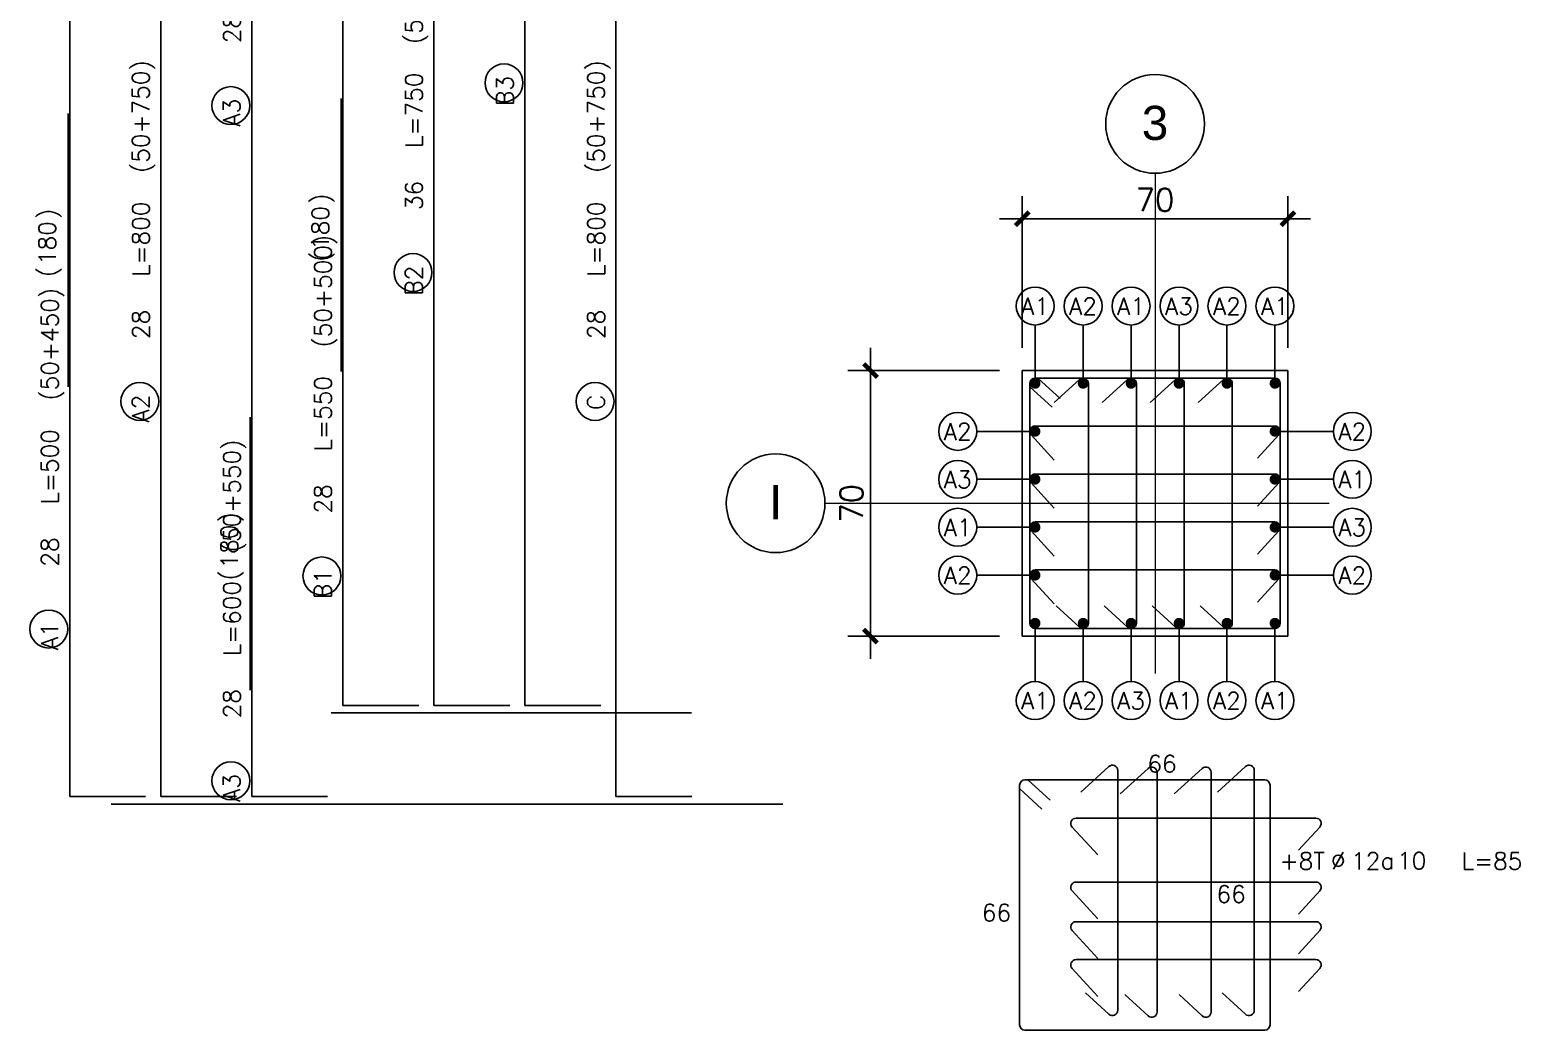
# Model space of a CAD drawing. Extents: x -9609 to 18865, y -11714 to 16567.
# Drawn here: x 3350 to 4332, y 1639 to 2299 of the extents above; entities that cross this region are included whole.
import ezdxf
from ezdxf.enums import TextEntityAlignment as Align

# ---------------------------------------------------------------- set-up
doc = ezdxf.new("R2010")
doc.units = 0
doc.header["$LTSCALE"] = 30
doc.header["$MEASUREMENT"] = 0
doc.layers.get('0').update_dxf_attribs({"linetype": 'CONTINUOUS'})
for name, color, linetype in [('EJEI$0$RL-CORTES', 5, 'CONTINUOUS'), ('EJEI$0$RLA-CORTES', 5, 'CONTINUOUS'), ('EJEI$0$RLA-COTAS2', 1, 'CONTINUOUS'), ('EJEI$0$RLA-FE', 7, 'CONTINUOUS')]:
    doc.layers.add(name, color=color, linetype=linetype)
doc.layers.add('EJEI$0$RLA-EJE', color=3, linetype='CONTINUOUS', lineweight=25)
doc.layers.add('EJEI$0$RLA-EJES', color=1, linetype='CONTINUOUS', lineweight=9)
doc.styles.add('EJEI$0$Arial_1', font='arial.ttf', dxfattribs={"height": 22.5})
doc.styles.add('EJEI$0$RomanS', font='romans.shx', dxfattribs={"height": 11.25})
doc.dimstyles.new('EJEI$0$ING20', dxfattribs={"dimscale": 50, "dimtxt": 0.27, "dimasz": 0.3, "dimexe": 0.2, "dimexo": 1, "dimgap": 0.1, "dimtad": 1, "dimlfac": 0.4, "dimzin": 12, "dimdsep": 46, "dimtxsty": 'EJEI$0$RomanS', "dimblk1": 'EJEI$0$TICK1', "dimblk2": 'EJEI$0$TICK1', "dimsah": 1, "dimcen": 0.09, "dimse1": 1, "dimse2": 1, "dimclrd": 2, "dimclre": 4, "dimclrt": 3, "dimadec": 0, "dimazin": 0, "dimtfac": 1, "dimtix": 1, "dimtmove": 2, "dimatfit": 3, "dimldrblk": 'EJEI$0$TICK1', "dimfxl": 1, "dimtolj": 1, "dimtzin": 12, "dimarcsym": 0})

# ---------------------------------------------------------------- blocks, each defined once
blk = doc.blocks.new('EJEI$0$TICK1')
at = {"color": 2}
for points in [[(0, 0), (-1, 0)], [(0, 0), (1, 0)]]:
    blk.add_lwpolyline(points, dxfattribs=at)
at = {"color": 2, "const_width": 0.2}
blk.add_lwpolyline([(-0.3, -0.3), (0.3, 0.3)], dxfattribs=at)
blk = doc.blocks.new('*D68')
at = {"layer": 'EJEI$0$RLA-CORTES', "color": 2, "lineweight": -2, "transparency": 16777216}
blk.add_line((-100, 15), (-100, 160), dxfattribs=at)
at = {"layer": 'EJEI$0$RLA-CORTES', "color": 2, "lineweight": -2, "transparency": 16777216, "xscale": 15, "yscale": 15, "zscale": 15}
for p, rotation in [((-100, 175), 90), ((-100, 0), 270)]:
    blk.add_blockref('EJEI$0$TICK1', p, dxfattribs=dict(at, rotation=rotation))
at = {"layer": 'EJEI$0$RLA-CORTES', "color": 3, "transparency": 16777216, "insert": (-112.57, 87.5), "char_height": 15, "attachment_point": 5, "rotation": 90, "style": 'EJEI$0$RomanS'}
blk.add_mtext('\\A1;70', dxfattribs=at)
blk = doc.blocks.new('*D69')
at = {"layer": 'EJEI$0$RLA-CORTES', "color": 2, "lineweight": -2, "transparency": 16777216}
blk.add_line((15, 275), (160, 275), dxfattribs=at)
at = {"layer": 'EJEI$0$RLA-CORTES', "color": 2, "lineweight": -2, "transparency": 16777216, "xscale": 15, "yscale": 15, "zscale": 15, "rotation": 180}
blk.add_blockref('EJEI$0$TICK1', (0, 275), dxfattribs=at)
at = {"layer": 'EJEI$0$RLA-CORTES', "color": 2, "lineweight": -2, "transparency": 16777216, "xscale": 15, "yscale": 15, "zscale": 15}
blk.add_blockref('EJEI$0$TICK1', (175, 275), dxfattribs=at)
at = {"layer": 'EJEI$0$RLA-CORTES', "color": 3, "transparency": 16777216, "insert": (87.5, 287.57), "char_height": 15, "attachment_point": 5, "style": 'EJEI$0$RomanS'}
blk.add_mtext('\\A1;70', dxfattribs=at)
blk = doc.blocks.new('*U29')
at = {"color": 2}
for p, q in [((10.31, 170), (25.06, 156.5)), ((5, 164.28), (19.75, 150.77))]:
    blk.add_line(p, q, dxfattribs=at)
at = {"layer": 'EJEI$0$RLA-CORTES', "color": 2}
for p, q in [((166.5, 170), (8.5, 170)), ((5, 166.5), (5, 8.5)), ((170, 8.5), (170, 166.5)), ((8.5, 5), (166.5, 5))]:
    blk.add_line(p, q, dxfattribs=at)
for centre, start, end in [((8.5, 166.5), 90, 180), ((166.5, 166.5), 0, 90), ((8.5, 8.5), 180, 270), ((166.5, 8.5), 270, 0)]:
    blk.add_arc(centre, 3.5, start, end, dxfattribs=at)
blk = doc.blocks.new('*U36')
at = {"layer": 'EJEI$0$RLA-CORTES', "color": 2}
for p, q in [((-2.36, 160.58), (-18.96, 145.39)), ((3.5, 0), (3.5, 158)), ((-17.69, 11.45), (-2.36, -2.58))]:
    blk.add_line(p, q, dxfattribs=at)
for centre, start, end in [((0, 158), 0, 132.47026), ((0, 0), 227.52974, 0)]:
    blk.add_arc(centre, 3.5, start, end, dxfattribs=at)
blk = doc.blocks.new('*U37')
at = {"layer": 'EJEI$0$RLA-CORTES', "color": 2}
for p, q in [((0, 3.5), (-158, 3.5)), ((-160.58, -2.36), (-145.39, -18.96)), ((-11.45, -17.69), (2.58, -2.36))]:
    blk.add_line(p, q, dxfattribs=at)
for centre, start, end in [((-158, 0), 90, 222.47026), ((0, 0), 317.52974, 90)]:
    blk.add_arc(centre, 3.5, start, end, dxfattribs=at)
blk = doc.blocks.new('*U70')
at = {"layer": 'EJEI$0$RLA-FE'}
for p, q in [((0, -50), (0, 0)), ((0, 0), (368.21, 0)), ((368.21, 0), (418.21, 0)), ((418.21, 0), (450, 0)), ((450, 0), (450, 0))]:
    blk.add_line(p, q, dxfattribs=at)
at = {"layer": 'EJEI$0$RLA-FE', "color": 2}
blk.add_circle((110.31, 13.77), 12.5, dxfattribs=at)
at = {"layer": 'EJEI$0$RLA-FE', "color": 3, "style": 'EJEI$0$RomanS', "flags": 8}
blk.add_attdef('LIN_FE', text='', height=11.25, dxfattribs=at).set_placement((114.78, 7.56), align=Align.RIGHT)
at = {"layer": 'EJEI$0$RLA-FE', "color": 3, "style": 'EJEI$0$RomanS'}
for tag, p, flags in [('IGUAL', (123.26, 7.66), 14), ('PHI', (140.59, 7.66), 14), ('DIAM', (151.45, 7.45), 12), ('MINUS', (173.47, 7.45), 13), ('MARK', (186.86, 7.45), 13), ('TEXTO_FE1', (192.39, 7.45), 8), ('TEXTO_FE2', (260.89, 7.46), 8), ('TIPO', (232.45, -75.66), 13), ('NVECES', (218.89, -94.6), 13), ('NUMFE', (221.77, -114.36), 13), ('NUM', (232.65, -133.26), 13)]:
    blk.add_attdef(tag, p, '', height=11.25, dxfattribs=dict(at, flags=flags))
blk = doc.blocks.new('*U71')
at = {"layer": 'EJEI$0$RLA-FE'}
for p, q in [((0, -50), (0, 0)), ((0, 0), (668.21, 0)), ((668.21, 0), (718.21, 0)), ((718.21, 0), (750, 0)), ((750, 0), (750, 0))]:
    blk.add_line(p, q, dxfattribs=at)
at = {"layer": 'EJEI$0$RLA-FE', "color": 2}
blk.add_circle((260.31, 13.77), 12.5, dxfattribs=at)
at = {"layer": 'EJEI$0$RLA-FE', "color": 3, "style": 'EJEI$0$RomanS', "flags": 8}
blk.add_attdef('LIN_FE', text='', height=11.25, dxfattribs=at).set_placement((264.78, 7.56), align=Align.RIGHT)
at = {"layer": 'EJEI$0$RLA-FE', "color": 3, "style": 'EJEI$0$RomanS'}
for tag, p, flags in [('IGUAL', (273.26, 7.66), 14), ('PHI', (290.59, 7.66), 14), ('DIAM', (301.45, 7.45), 12), ('MINUS', (323.47, 7.45), 13), ('MARK', (336.86, 7.45), 13), ('TEXTO_FE1', (342.39, 7.45), 8), ('TEXTO_FE2', (410.89, 7.46), 8), ('TIPO', (382.45, -75.66), 13), ('NVECES', (368.89, -94.6), 13), ('NUMFE', (371.77, -114.36), 13), ('NUM', (382.65, -133.26), 13)]:
    blk.add_attdef(tag, p, '', height=11.25, dxfattribs=dict(at, flags=flags))
blk = doc.blocks.new('*U74')
at = {"layer": 'EJEI$0$RLA-FE'}
for p, q in [((0, -50), (0, 0)), ((0, 0), (168.21, 0)), ((168.21, 0), (218.21, 0)), ((218.21, 0), (250, 0)), ((250, 0), (250, 0))]:
    blk.add_line(p, q, dxfattribs=at)
at = {"layer": 'EJEI$0$RLA-FE', "color": 2}
blk.add_circle((10.31, 13.77), 12.5, dxfattribs=at)
at = {"layer": 'EJEI$0$RLA-FE', "color": 3, "style": 'EJEI$0$RomanS', "flags": 8}
blk.add_attdef('LIN_FE', text='', height=11.25, dxfattribs=at).set_placement((14.78, 7.56), align=Align.RIGHT)
at = {"layer": 'EJEI$0$RLA-FE', "color": 3, "style": 'EJEI$0$RomanS'}
for tag, p, flags in [('IGUAL', (23.26, 7.66), 14), ('PHI', (40.59, 7.66), 14), ('DIAM', (51.45, 7.45), 12), ('MINUS', (73.47, 7.45), 13), ('MARK', (86.86, 7.45), 13), ('TEXTO_FE1', (92.39, 7.45), 8), ('TEXTO_FE2', (160.89, 7.46), 8), ('TIPO', (132.45, -75.66), 13), ('NVECES', (118.89, -94.6), 13), ('NUMFE', (121.77, -114.36), 13), ('NUM', (132.65, -133.26), 13)]:
    blk.add_attdef(tag, p, '', height=11.25, dxfattribs=dict(at, flags=flags))
blk = doc.blocks.new('*U31')
at = {"layer": 'EJEI$0$RL-CORTES', "color": 1}
blk.add_lwpolyline([(0, 0), (0, 19.25), (0, 38.5)], dxfattribs=at)
at = {"layer": 'EJEI$0$RL-CORTES', "color": 2, "const_width": 3.5}
blk.add_lwpolyline([(-1.75, 0, 1), (1.75, 0, 1)], format="xyb", close=True, dxfattribs=at)
at = {"layer": 'EJEI$0$RL-CORTES', "color": 2}
blk.add_circle((0, 51), 12.5, dxfattribs=at)
at = {"layer": 'EJEI$0$RL-CORTES', "color": 9, "style": 'EJEI$0$RomanS', "flags": 12}
blk.add_attdef('LIN_FE', text='', height=11.25, rotation=180, dxfattribs=at).set_placement((0.02, 56.76), align=Align.CENTER)
blk = doc.blocks.new('EJEI$0$L')
at = {"layer": 'EJEI$0$RL-CORTES', "color": 1}
blk.add_lwpolyline([(0, 0), (0, 19.25), (0, 38.5)], dxfattribs=at)
at = {"layer": 'EJEI$0$RL-CORTES', "color": 2, "const_width": 3.5}
blk.add_lwpolyline([(-1.75, 0, 1), (1.75, 0, 1)], format="xyb", close=True, dxfattribs=at)
at = {"layer": 'EJEI$0$RL-CORTES', "color": 2}
blk.add_circle((0, 51), 12.5, dxfattribs=at)
at = {"layer": 'EJEI$0$RL-CORTES', "color": 9, "style": 'EJEI$0$RomanS', "flags": 12}
blk.add_attdef('LIN_FE', text='', height=11.25, dxfattribs=at).set_placement((-0.02, 45.24), align=Align.CENTER)
blk = doc.blocks.new('*U32')
at = {"layer": 'EJEI$0$RL-CORTES', "color": 1}
blk.add_lwpolyline([(0, 0), (0, 19.25), (0, 38.5)], dxfattribs=at)
at = {"layer": 'EJEI$0$RL-CORTES', "color": 2, "const_width": 3.5}
blk.add_lwpolyline([(-1.75, 0, 1), (1.75, 0, 1)], format="xyb", close=True, dxfattribs=at)
at = {"layer": 'EJEI$0$RL-CORTES', "color": 2}
blk.add_circle((0, 51), 12.5, dxfattribs=at)
at = {"layer": 'EJEI$0$RL-CORTES', "color": 9, "style": 'EJEI$0$RomanS', "flags": 12}
blk.add_attdef('LIN_FE', text='', height=11.25, rotation=90, dxfattribs=at).set_placement((5.76, 50.98), align=Align.CENTER)
blk = doc.blocks.new('*U33')
at = {"layer": 'EJEI$0$RL-CORTES', "color": 1}
blk.add_lwpolyline([(0, 0), (0, 19.25), (0, 38.5)], dxfattribs=at)
at = {"layer": 'EJEI$0$RL-CORTES', "color": 2, "const_width": 3.5}
blk.add_lwpolyline([(-1.75, 0, 1), (1.75, 0, 1)], format="xyb", close=True, dxfattribs=at)
at = {"layer": 'EJEI$0$RL-CORTES', "color": 2}
blk.add_circle((0, 51), 12.5, dxfattribs=at)
at = {"layer": 'EJEI$0$RL-CORTES', "color": 9, "style": 'EJEI$0$RomanS', "flags": 12}
blk.add_attdef('LIN_FE', text='', height=11.25, rotation=270, dxfattribs=at).set_placement((-5.76, 51.02), align=Align.CENTER)
blk = doc.blocks.new('*U76')
at = {"layer": 'EJEI$0$RLA-FE'}
for p, q in [((0, -50), (0, 0)), ((0, 0), (318.21, 0)), ((318.21, 0), (368.21, 0)), ((368.21, 0), (400, 0)), ((400, 0), (400, 0))]:
    blk.add_line(p, q, dxfattribs=at)
at = {"layer": 'EJEI$0$RLA-FE', "color": 2}
blk.add_circle((85.31, 13.77), 12.5, dxfattribs=at)
at = {"layer": 'EJEI$0$RLA-FE', "color": 3, "style": 'EJEI$0$RomanS', "flags": 8}
blk.add_attdef('LIN_FE', text='', height=11.25, dxfattribs=at).set_placement((89.78, 7.56), align=Align.RIGHT)
at = {"layer": 'EJEI$0$RLA-FE', "color": 3, "style": 'EJEI$0$RomanS'}
for tag, p, flags in [('IGUAL', (98.26, 7.66), 14), ('PHI', (115.59, 7.66), 14), ('DIAM', (126.45, 7.45), 12), ('MINUS', (148.47, 7.45), 13), ('MARK', (161.86, 7.45), 13), ('TEXTO_FE1', (167.39, 7.45), 8), ('TEXTO_FE2', (235.89, 7.46), 8), ('TIPO', (207.45, -75.66), 13), ('NVECES', (193.89, -94.6), 13), ('NUMFE', (196.77, -114.36), 13), ('NUM', (207.65, -133.26), 13)]:
    blk.add_attdef(tag, p, '', height=11.25, dxfattribs=dict(at, flags=flags))
blk = doc.blocks.new('*U75')
at = {"layer": 'EJEI$0$RLA-FE'}
for p, q in [((0, 0), (0, 0)), ((0, 0), (818.21, 0)), ((818.21, 0), (868.21, 0)), ((868.21, 0), (900, 0)), ((900, 0), (900, 0))]:
    blk.add_line(p, q, dxfattribs=at)
at = {"layer": 'EJEI$0$RLA-FE', "color": 2}
blk.add_circle((335.31, 13.77), 12.5, dxfattribs=at)
at = {"layer": 'EJEI$0$RLA-FE', "color": 3, "style": 'EJEI$0$RomanS', "flags": 8}
blk.add_attdef('LIN_FE', text='', height=11.25, dxfattribs=at).set_placement((339.78, 7.56), align=Align.RIGHT)
at = {"layer": 'EJEI$0$RLA-FE', "color": 3, "style": 'EJEI$0$RomanS'}
for tag, p, flags in [('IGUAL', (348.26, 7.66), 14), ('PHI', (365.59, 7.66), 14), ('DIAM', (376.45, 7.45), 12), ('MINUS', (398.47, 7.45), 13), ('MARK', (411.86, 7.45), 13), ('TEXTO_FE1', (417.39, 7.45), 8), ('TEXTO_FE2', (485.89, 7.46), 8), ('TIPO', (457.45, -75.66), 13), ('NVECES', (443.89, -94.6), 13), ('NUMFE', (446.77, -114.36), 13), ('NUM', (457.65, -133.26), 13)]:
    blk.add_attdef(tag, p, '', height=11.25, dxfattribs=dict(at, flags=flags))
blk = doc.blocks.new('*U58')
at = {"layer": 'EJEI$0$RLA-FE', "color": 6}
blk.add_line((0, 1), (180, 1), dxfattribs=at)
at = {"layer": 'EJEI$0$RLA-FE', "color": 3, "style": 'EJEI$0$RomanS', "flags": 8}
for tag, p in [('(', (75.66, 9.14)), ('EMP', (94.68, 9.14)), (')', (113.99, 9.14))]:
    blk.add_attdef(tag, text='', height=11.25, dxfattribs=at).set_placement(p, align=Align.CENTER)
blk = doc.blocks.new('*U77')
at = {"layer": 'EJEI$0$RLA-FE'}
for p, q in [((0, -50), (0, 0)), ((0, 0), (718.21, 0)), ((718.21, 0), (768.21, 0)), ((768.21, 0), (800, 0)), ((800, 0), (800, 0))]:
    blk.add_line(p, q, dxfattribs=at)
at = {"layer": 'EJEI$0$RLA-FE', "color": 2}
blk.add_circle((285.31, 13.77), 12.5, dxfattribs=at)
at = {"layer": 'EJEI$0$RLA-FE', "color": 3, "style": 'EJEI$0$RomanS', "flags": 8}
blk.add_attdef('LIN_FE', text='', height=11.25, dxfattribs=at).set_placement((289.78, 7.56), align=Align.RIGHT)
at = {"layer": 'EJEI$0$RLA-FE', "color": 3, "style": 'EJEI$0$RomanS'}
for tag, p, flags in [('IGUAL', (298.26, 7.66), 14), ('PHI', (315.59, 7.66), 14), ('DIAM', (326.45, 7.45), 12), ('MINUS', (348.47, 7.45), 13), ('MARK', (361.86, 7.45), 13), ('TEXTO_FE1', (367.39, 7.45), 8), ('TEXTO_FE2', (435.89, 7.46), 8), ('TIPO', (407.45, -75.66), 13), ('NVECES', (393.89, -94.6), 13), ('NUMFE', (396.77, -114.36), 13), ('NUM', (407.65, -133.26), 13)]:
    blk.add_attdef(tag, p, '', height=11.25, dxfattribs=dict(at, flags=flags))
blk = doc.blocks.new('*U79')
at = {"layer": 'EJEI$0$RLA-FE'}
for p, q in [((0, -50), (0, 0)), ((0, 0), (968.21, 0)), ((968.21, 0), (1018.21, 0)), ((1018.21, 0), (1050, 0)), ((1050, 0), (1050, 0))]:
    blk.add_line(p, q, dxfattribs=at)
at = {"layer": 'EJEI$0$RLA-FE', "color": 2}
blk.add_circle((410.31, 13.77), 12.5, dxfattribs=at)
at = {"layer": 'EJEI$0$RLA-FE', "color": 3, "style": 'EJEI$0$RomanS', "flags": 8}
blk.add_attdef('LIN_FE', text='', height=11.25, dxfattribs=at).set_placement((414.78, 7.56), align=Align.RIGHT)
at = {"layer": 'EJEI$0$RLA-FE', "color": 3, "style": 'EJEI$0$RomanS'}
for tag, p, flags in [('IGUAL', (423.26, 7.66), 14), ('PHI', (440.59, 7.66), 14), ('DIAM', (451.45, 7.45), 12), ('MINUS', (473.47, 7.45), 13), ('MARK', (486.86, 7.45), 13), ('TEXTO_FE1', (492.39, 7.45), 8), ('TEXTO_FE2', (560.89, 7.46), 8), ('TIPO', (532.45, -75.66), 13), ('NVECES', (518.89, -94.6), 13), ('NUMFE', (521.77, -114.36), 13), ('NUM', (532.65, -133.26), 13)]:
    blk.add_attdef(tag, p, '', height=11.25, dxfattribs=dict(at, flags=flags))
blk = doc.blocks.new('*U81')
at = {"layer": 'EJEI$0$RLA-FE'}
for p, q in [((0, 0), (0, 0)), ((0, 0), (868.21, 0)), ((868.21, 0), (918.21, 0)), ((918.21, 0), (950, 0)), ((950, 0), (950, 0))]:
    blk.add_line(p, q, dxfattribs=at)
at = {"layer": 'EJEI$0$RLA-FE', "color": 2}
blk.add_circle((360.31, 13.77), 12.5, dxfattribs=at)
at = {"layer": 'EJEI$0$RLA-FE', "color": 3, "style": 'EJEI$0$RomanS', "flags": 8}
blk.add_attdef('LIN_FE', text='', height=11.25, dxfattribs=at).set_placement((364.78, 7.56), align=Align.RIGHT)
at = {"layer": 'EJEI$0$RLA-FE', "color": 3, "style": 'EJEI$0$RomanS'}
for tag, p, flags in [('IGUAL', (373.26, 7.66), 14), ('PHI', (390.59, 7.66), 14), ('DIAM', (401.45, 7.45), 12), ('MINUS', (423.47, 7.45), 13), ('MARK', (436.86, 7.45), 13), ('TEXTO_FE1', (442.39, 7.45), 8), ('TEXTO_FE2', (510.89, 7.46), 8), ('TIPO', (482.45, -75.66), 13), ('NVECES', (468.89, -94.6), 13), ('NUMFE', (471.77, -114.36), 13), ('NUM', (482.65, -133.26), 13)]:
    blk.add_attdef(tag, p, '', height=11.25, dxfattribs=dict(at, flags=flags))
blk = doc.blocks.new('*U72')
at = {"layer": 'EJEI$0$RLA-FE'}
for p, q in [((0, 0), (0, 0)), ((0, 0), (918.21, 0)), ((918.21, 0), (968.21, 0)), ((968.21, 0), (1000, 0)), ((1000, 0), (1000, 0))]:
    blk.add_line(p, q, dxfattribs=at)
at = {"layer": 'EJEI$0$RLA-FE', "color": 2}
blk.add_circle((385.31, 13.77), 12.5, dxfattribs=at)
at = {"layer": 'EJEI$0$RLA-FE', "color": 3, "style": 'EJEI$0$RomanS', "flags": 8}
blk.add_attdef('LIN_FE', text='', height=11.25, dxfattribs=at).set_placement((389.78, 7.56), align=Align.RIGHT)
at = {"layer": 'EJEI$0$RLA-FE', "color": 3, "style": 'EJEI$0$RomanS'}
for tag, p, flags in [('IGUAL', (398.26, 7.66), 14), ('PHI', (415.59, 7.66), 14), ('DIAM', (426.45, 7.45), 12), ('MINUS', (448.47, 7.45), 13), ('MARK', (461.86, 7.45), 13), ('TEXTO_FE1', (467.39, 7.45), 8), ('TEXTO_FE2', (535.89, 7.46), 8), ('TIPO', (507.45, -75.66), 13), ('NVECES', (493.89, -94.6), 13), ('NUMFE', (496.77, -114.36), 13), ('NUM', (507.65, -133.26), 13)]:
    blk.add_attdef(tag, p, '', height=11.25, dxfattribs=dict(at, flags=flags))
blk = doc.blocks.new('*U27')
for p, q in [((10.31, 35), (25.06, 21.5)), ((5, 29.28), (19.75, 15.77))]:
    blk.add_line(p, q)
at = {"layer": 'EJEI$0$RLA-CORTES', "color": 0}
for p, q in [((5, 31.5), (5, -126.5)), ((166.5, 35), (8.5, 35)), ((170, -126.5), (170, 31.5)), ((8.5, -130), (166.5, -130))]:
    blk.add_line(p, q, dxfattribs=at)
for centre, start, end in [((8.5, 31.5), 90, 180), ((166.5, 31.5), 0, 90), ((8.5, -126.5), 180, 270), ((166.5, -126.5), 270, 0)]:
    blk.add_arc(centre, 3.5, start, end, dxfattribs=at)
at = {"layer": 'EJEI$0$RLA-FE', "color": 3, "style": 'EJEI$0$RomanS'}
for tag, flags, p in [('PARCIAL1', 8, (98.83, 39.99)), ('DIAM', 12, (45.02, -156.76))]:
    blk.add_attdef(tag, text='', height=11.25, dxfattribs=dict(at, flags=flags)).set_placement(p, align=Align.CENTER)
at = {"layer": 'EJEI$0$RLA-FE', "color": 3, "style": 'EJEI$0$RomanS', "flags": 8}
for tag, p in [('PARCIAL2', (-0.61, -58.14)), ('ESTRIBO', (23.52, -156.76))]:
    blk.add_attdef(tag, text='', height=11.25, dxfattribs=at).set_placement(p, align=Align.RIGHT)
at = {"layer": 'EJEI$0$RLA-FE', "color": 3, "style": 'EJEI$0$RomanS'}
for tag, p, flags in [('PHI', (24.72, -156.54), 12), ('A', (54.81, -156.54), 12), ('ESP', (65.66, -156.54), 12), ('TEXTO_FE1', (103.59, -156.76), 8), ('TIPO', (99.44, -210.23), 13), ('CORTE', (85.57, -229.16), 13), ('NUM', (93.46, -248.93), 13)]:
    blk.add_attdef(tag, p, '', height=11.25, dxfattribs=dict(at, flags=flags))
blk = doc.blocks.new('*U38')
at = {"layer": 'EJEI$0$RLA-CORTES', "color": 0}
for p, q in [((-2.36, 25.19), (-20.8, 8.31)), ((3.5, -135.4), (3.5, 22.6)), ((-17.69, -123.94), (-2.36, -137.98))]:
    blk.add_line(p, q, dxfattribs=at)
for centre, start, end in [((0, 22.6), 0, 132.47026), ((0, -135.4), 227.52974, 0)]:
    blk.add_arc(centre, 3.5, start, end, dxfattribs=at)
at = {"layer": 'EJEI$0$RLA-CORTES', "color": 3, "style": 'EJEI$0$RomanS', "flags": 12}
blk.add_attdef('ALT', text='', height=11.25, dxfattribs=at).set_placement((226.21, -214.96), align=Align.CENTER)
at = {"layer": 'EJEI$0$RLA-FE', "color": 3, "style": 'EJEI$0$RomanS', "flags": 8}
blk.add_attdef('TRABA', text='', height=11.25, dxfattribs=at).set_placement((78.52, -41.52), align=Align.RIGHT)
at = {"layer": 'EJEI$0$RLA-FE', "color": 3, "style": 'EJEI$0$RomanS'}
for tag, p, flags in [('PHI', (82.42, -41.31), 12), ('A', (115.13, -41.31), 12), ('ESP', (125.98, -41.31), 12), ('TEXTO_FE1', (168.55, -41.52), 8), ('PARCIAL1', (7.02, -63.37), 8), ('TIPO', (209.9, -160.28), 13), ('CORTE', (196.02, -179.22), 13), ('NUM', (205.25, -198.02), 13)]:
    blk.add_attdef(tag, p, '', height=11.25, dxfattribs=dict(at, flags=flags))
at = {"layer": 'EJEI$0$RLA-FE', "color": 3, "style": 'EJEI$0$RomanS', "flags": 12}
blk.add_attdef('DIAM', text='', height=11.25, dxfattribs=at).set_placement((105.34, -41.52), align=Align.CENTER)
blk = doc.blocks.new('*U39')
at = {"layer": 'EJEI$0$RLA-CORTES', "color": 0}
for p, q in [((-81.58, -58.76), (-64.7, -77.2)), ((79, -52.9), (-79, -52.9)), ((67.55, -74.09), (81.58, -58.76))]:
    blk.add_line(p, q, dxfattribs=at)
for centre, start, end in [((-79, -56.4), 90, 222.47026), ((79, -56.4), 317.52974, 90)]:
    blk.add_arc(centre, 3.5, start, end, dxfattribs=at)
at = {"layer": 'EJEI$0$RLA-CORTES', "color": 3, "style": 'EJEI$0$RomanS', "flags": 12}
blk.add_attdef('ALT', text='', height=11.25, dxfattribs=at).set_placement((226.21, -214.96), align=Align.CENTER)
at = {"layer": 'EJEI$0$RLA-FE', "color": 3, "style": 'EJEI$0$RomanS', "flags": 13}
for tag, p in [('TIPO', (209.9, -160.28)), ('CORTE', (196.02, -179.22)), ('NUM', (205.25, -198.02))]:
    blk.add_attdef(tag, p, '', height=11.25, dxfattribs=at)
blk = doc.blocks.new('*U60')
at = {"layer": 'EJEI$0$RLA-CORTES', "color": 0}
for p, q in [((-2.36, 25.19), (-20.8, 8.31)), ((3.5, -135.4), (3.5, 22.6)), ((-17.69, -123.94), (-2.36, -137.98))]:
    blk.add_line(p, q, dxfattribs=at)
for centre, start, end in [((0, 22.6), 0, 132.47026), ((0, -135.4), 227.52974, 0)]:
    blk.add_arc(centre, 3.5, start, end, dxfattribs=at)
at = {"layer": 'EJEI$0$RLA-CORTES', "color": 3, "style": 'EJEI$0$RomanS', "flags": 12}
blk.add_attdef('ALT', text='', height=11.25, dxfattribs=at).set_placement((226.21, -214.96), align=Align.CENTER)
at = {"layer": 'EJEI$0$RLA-FE', "color": 3, "style": 'EJEI$0$RomanS', "flags": 13}
for tag, p in [('TIPO', (209.9, -160.28)), ('CORTE', (196.02, -179.22)), ('NUM', (205.25, -198.02))]:
    blk.add_attdef(tag, p, '', height=11.25, dxfattribs=at)
blk = doc.blocks.new('EJEI$0$Grid - RLE-EJE-192293-EJE I')
at = {"layer": 'EJEI$0$RLA-EJE'}
blk.add_circle((410.2, 1495.5), 32.5, dxfattribs=at)
blk = doc.blocks.new('*U24')
at = {"layer": 'EJEI$0$RLA-CORTES', "color": 1}
for p, q in [((0, 290), (0, 190)), ((175, 290), (175, 190)), ((-115, 175), (-15, 175)), ((-115, 0), (-15, 0))]:
    blk.add_line(p, q, dxfattribs=at)
at = {"layer": 'EJEI$0$RLA-CORTES'}
for p, q in [((175, 175), (0, 175)), ((0, 175), (0, 0)), ((175, 0), (175, 175)), ((0, 0), (175, 0))]:
    blk.add_line(p, q, dxfattribs=at)
dim = blk.add_linear_dim(base=(175, 275), p1=(0, 275), p2=(175, 275), dimstyle='EJEI$0$ING20', dxfattribs=at)
dim.commit()
dim.dimension.update_dxf_attribs({"geometry": '*D69', "text_midpoint": (87.5, 287.569)})
dim = blk.add_linear_dim(base=(-100, 175), p1=(-100, 0), p2=(-100, 175), angle=90, dimstyle='EJEI$0$ING20', dxfattribs=at)
dim.commit()
dim.dimension.update_dxf_attribs({"geometry": '*D68', "text_midpoint": (-112.569, 87.5)})
blk = doc.blocks.new('EJEI')
at = {"layer": 'EJEI$0$RLA-COTAS2'}
for p, q in [((866.44, -521), (1103.88, -521)), ((721.44, -581), (1164.14, -581))]:
    blk.add_line(p, q, dxfattribs=at)
at = {"layer": 'EJEI$0$RLA-EJES'}
for p, q in [((1409.36, -165.3), (1409.36, -495.07)), ((1191.86, -382.8), (1524.15, -382.8))]:
    blk.add_line(p, q, dxfattribs=at)
at = {"layer": 'EJEI$0$RLA-CORTES'}
for name in ['*U29', '*U24']:
    blk.add_blockref(name, (1321.86, -470.3), dxfattribs=at)
at = {"layer": 'EJEI$0$RLA-EJE'}
for p in [(999.16, -1628.3), (749.16, -1878.3)]:
    blk.add_blockref('EJEI$0$Grid - RLE-EJE-192293-EJE I', p, dxfattribs=at)
at = {"layer": 'EJEI$0$RLA-FE'}
ref = blk.add_blockref('EJEI$0$L', (1330.36, -303.8), dxfattribs=at)
ref.add_attrib('LIN_FE', 'A1', dxfattribs={"layer": 'EJEI$0$RL-CORTES', "color": 9, "height": 11.25, "style": 'EJEI$0$RomanS'}).set_placement((1330.34, -258.56), align=Align.CENTER)
ref = blk.add_blockref('EJEI$0$L', (1361.96, -303.8), dxfattribs=at)
ref.add_attrib('LIN_FE', 'A2', dxfattribs={"layer": 'EJEI$0$RL-CORTES', "color": 9, "height": 11.25, "style": 'EJEI$0$RomanS'}).set_placement((1361.94, -258.56), align=Align.CENTER)
ref = blk.add_blockref('EJEI$0$L', (1393.56, -303.8), dxfattribs=at)
ref.add_attrib('LIN_FE', 'A1', dxfattribs={"layer": 'EJEI$0$RL-CORTES', "color": 9, "height": 11.25, "style": 'EJEI$0$RomanS'}).set_placement((1393.54, -258.56), align=Align.CENTER)
ref = blk.add_blockref('EJEI$0$L', (1425.16, -303.8), dxfattribs=at)
ref.add_attrib('LIN_FE', 'A3', dxfattribs={"layer": 'EJEI$0$RL-CORTES', "color": 9, "height": 11.25, "style": 'EJEI$0$RomanS'}).set_placement((1425.14, -258.56), align=Align.CENTER)
ref = blk.add_blockref('EJEI$0$L', (1456.76, -303.8), dxfattribs=at)
ref.add_attrib('LIN_FE', 'A2', dxfattribs={"layer": 'EJEI$0$RL-CORTES', "color": 9, "height": 11.25, "style": 'EJEI$0$RomanS'}).set_placement((1456.74, -258.56), align=Align.CENTER)
ref = blk.add_blockref('EJEI$0$L', (1488.36, -303.8), dxfattribs=at)
ref.add_attrib('LIN_FE', 'A1', dxfattribs={"layer": 'EJEI$0$RL-CORTES', "color": 9, "height": 11.25, "style": 'EJEI$0$RomanS'}).set_placement((1488.34, -258.56), align=Align.CENTER)
for name, p in [('*U37', (1488.36, -335.4)), ('*U37', (1488.36, -367)), ('*U37', (1488.36, -398.6)), ('*U37', (1488.36, -430.2)), ('*U36', (1361.96, -461.8)), ('*U36', (1393.56, -461.8)), ('*U36', (1425.16, -461.8)), ('*U36', (1456.76, -461.8)), ('*U39', (1436.35, -537.4)), ('*U60', (1381.3, -581.51)), ('*U60', (1407.2, -582.69)), ('*U39', (1436.35, -579.54)), ('*U60', (1471.24, -581.51)), ('*U39', (1436.35, -605.67)), ('*U39', (1436.35, -630.58))]:
    blk.add_blockref(name, p, dxfattribs=at)
ref = blk.add_blockref('*U38', (1442.86, -582.69), dxfattribs=at)
ref.add_attrib('DIAM', '12', dxfattribs={"color": 3, "height": 11.25, "style": 'EJEI$0$RomanS'}).set_placement((1548.2, -624.21), align=Align.CENTER)
ref.add_attrib('TRABA', '+8T', dxfattribs={"color": 3, "height": 11.25, "style": 'EJEI$0$RomanS'}).set_placement((1521.38, -624.21), align=Align.RIGHT)
ref.add_attrib('TEXTO_FE1', 'L=85', (1611.41, -624.21), dxfattribs={"color": 3, "height": 11.25, "style": 'EJEI$0$RomanS'})
ref.add_attrib('PHI', '%%C', (1525.28, -624), dxfattribs={"color": 3, "height": 11.25, "style": 'EJEI$0$RomanS'})
ref.add_attrib('A', 'a', (1557.99, -624), dxfattribs={"color": 3, "height": 11.25, "style": 'EJEI$0$RomanS'})
ref.add_attrib('ESP', '10', (1568.85, -624), dxfattribs={"color": 3, "height": 11.25, "style": 'EJEI$0$RomanS'})
ref.add_attrib('PARCIAL1', '66', (1449.88, -646.06), dxfattribs={"color": 3, "height": 11.25, "style": 'EJEI$0$RomanS'})
ref = blk.add_blockref('*U27', (1315.12, -600.07), dxfattribs=at)
ref.add_attrib('PARCIAL1', '66', dxfattribs={"color": 3, "height": 11.25, "style": 'EJEI$0$RomanS'}).set_placement((1413.95, -560.08), align=Align.CENTER)
ref.add_attrib('PARCIAL2', '66', dxfattribs={"color": 3, "height": 11.25, "style": 'EJEI$0$RomanS'}).set_placement((1314.51, -658.2), align=Align.RIGHT)
ref = blk.add_blockref('*U33', (1330.36, -335.4), dxfattribs=dict(at, rotation=90))
ref.add_attrib('LIN_FE', 'A2', dxfattribs={"layer": 'EJEI$0$RL-CORTES', "color": 9, "height": 11.25, "style": 'EJEI$0$RomanS'}).set_placement((1279.34, -341.16), align=Align.CENTER)
ref = blk.add_blockref('*U33', (1330.36, -367), dxfattribs=dict(at, rotation=90))
ref.add_attrib('LIN_FE', 'A3', dxfattribs={"layer": 'EJEI$0$RL-CORTES', "color": 9, "height": 11.25, "style": 'EJEI$0$RomanS'}).set_placement((1279.34, -372.76), align=Align.CENTER)
ref = blk.add_blockref('*U33', (1330.36, -398.6), dxfattribs=dict(at, rotation=90))
ref.add_attrib('LIN_FE', 'A1', dxfattribs={"layer": 'EJEI$0$RL-CORTES', "color": 9, "height": 11.25, "style": 'EJEI$0$RomanS'}).set_placement((1279.34, -404.36), align=Align.CENTER)
ref = blk.add_blockref('*U33', (1330.36, -430.2), dxfattribs=dict(at, rotation=90))
ref.add_attrib('LIN_FE', 'A2', dxfattribs={"layer": 'EJEI$0$RL-CORTES', "color": 9, "height": 11.25, "style": 'EJEI$0$RomanS'}).set_placement((1279.34, -435.96), align=Align.CENTER)
ref = blk.add_blockref('*U81', (694.14, -306), dxfattribs=dict(at, rotation=90))
ref.add_attrib('DIAM', '28', (686.69, 95.45), dxfattribs={"color": 3, "height": 11.25, "rotation": 90, "style": 'EJEI$0$RomanS'})
ref.add_attrib('LIN_FE', 'A1', dxfattribs={"color": 3, "height": 11.25, "rotation": 90, "style": 'EJEI$0$RomanS'}).set_placement((686.58, 58.78), align=Align.RIGHT)
ref.add_attrib('TEXTO_FE1', 'L=950', (686.69, 136.39), dxfattribs={"color": 3, "height": 11.25, "rotation": 90, "style": 'EJEI$0$RomanS'})
ref = blk.add_blockref('*U75', (874.14, -296), dxfattribs=dict(at, rotation=90))
ref.add_attrib('DIAM', '36', (866.69, 80.45), dxfattribs={"color": 3, "height": 11.25, "rotation": 90, "style": 'EJEI$0$RomanS'})
ref.add_attrib('LIN_FE', 'B1', dxfattribs={"color": 3, "height": 11.25, "rotation": 90, "style": 'EJEI$0$RomanS'}).set_placement((866.58, 43.78), align=Align.RIGHT)
ref.add_attrib('TEXTO_FE1', 'L=750', (866.69, 121.39), dxfattribs={"color": 3, "height": 11.25, "rotation": 90, "style": 'EJEI$0$RomanS'})
ref = blk.add_blockref('*U79', (994.14, -516), dxfattribs=dict(at, rotation=90))
ref.add_attrib('DIAM', '36', (986.69, -64.55), dxfattribs={"color": 3, "height": 11.25, "rotation": 90, "style": 'EJEI$0$RomanS'})
ref.add_attrib('LIN_FE', 'B3', dxfattribs={"color": 3, "height": 11.25, "rotation": 90, "style": 'EJEI$0$RomanS'}).set_placement((986.58, -101.22), align=Align.RIGHT)
ref.add_attrib('TEXTO_FE1', 'L=1100', (986.69, -23.61), dxfattribs={"color": 3, "height": 11.25, "rotation": 90, "style": 'EJEI$0$RomanS'})
ref.add_attrib('TEXTO_FE2', '(50+1050)', (986.68, 44.89), dxfattribs={"color": 3, "height": 11.25, "rotation": 90, "style": 'EJEI$0$RomanS'})
ref = blk.add_blockref('*U72', (814.14, -506), dxfattribs=dict(at, rotation=90))
ref.add_attrib('DIAM', '28', (806.69, -79.55), dxfattribs={"color": 3, "height": 11.25, "rotation": 90, "style": 'EJEI$0$RomanS'})
ref.add_attrib('LIN_FE', 'A3', dxfattribs={"color": 3, "height": 11.25, "rotation": 90, "style": 'EJEI$0$RomanS'}).set_placement((806.58, -116.22), align=Align.RIGHT)
ref.add_attrib('TEXTO_FE1', 'L=1000', (806.69, -38.61), dxfattribs={"color": 3, "height": 11.25, "rotation": 90, "style": 'EJEI$0$RomanS'})
ref = blk.add_blockref('*U77', (934.14, -516), dxfattribs=dict(at, rotation=90))
ref.add_attrib('DIAM', '36', (926.69, -189.55), dxfattribs={"color": 3, "height": 11.25, "rotation": 90, "style": 'EJEI$0$RomanS'})
ref.add_attrib('LIN_FE', 'B2', dxfattribs={"color": 3, "height": 11.25, "rotation": 90, "style": 'EJEI$0$RomanS'}).set_placement((926.58, -226.22), align=Align.RIGHT)
ref.add_attrib('TEXTO_FE1', 'L=750', (926.69, -148.61), dxfattribs={"color": 3, "height": 11.25, "rotation": 90, "style": 'EJEI$0$RomanS'})
ref.add_attrib('TEXTO_FE2', '(50+700)', (926.68, -80.11), dxfattribs={"color": 3, "height": 11.25, "rotation": 90, "style": 'EJEI$0$RomanS'})
ref = blk.add_blockref('*U71', (754.14, -576), dxfattribs=dict(at, rotation=90))
ref.add_attrib('DIAM', '28', (746.69, -274.55), dxfattribs={"color": 3, "height": 11.25, "rotation": 90, "style": 'EJEI$0$RomanS'})
ref.add_attrib('LIN_FE', 'A2', dxfattribs={"color": 3, "height": 11.25, "rotation": 90, "style": 'EJEI$0$RomanS'}).set_placement((746.58, -311.22), align=Align.RIGHT)
ref.add_attrib('TEXTO_FE1', 'L=800', (746.69, -233.61), dxfattribs={"color": 3, "height": 11.25, "rotation": 90, "style": 'EJEI$0$RomanS'})
ref.add_attrib('TEXTO_FE2', '(50+750)', (746.68, -165.11), dxfattribs={"color": 3, "height": 11.25, "rotation": 90, "style": 'EJEI$0$RomanS'})
ref = blk.add_blockref('*U71', (1054.14, -576), dxfattribs=dict(at, rotation=90))
ref.add_attrib('DIAM', '28', (1046.69, -274.55), dxfattribs={"color": 3, "height": 11.25, "rotation": 90, "style": 'EJEI$0$RomanS'})
ref.add_attrib('LIN_FE', 'C', dxfattribs={"color": 3, "height": 11.25, "rotation": 90, "style": 'EJEI$0$RomanS'}).set_placement((1046.58, -311.22), align=Align.RIGHT)
ref.add_attrib('TEXTO_FE1', 'L=800', (1046.69, -233.61), dxfattribs={"color": 3, "height": 11.25, "rotation": 90, "style": 'EJEI$0$RomanS'})
ref.add_attrib('TEXTO_FE2', '(50+750)', (1046.68, -165.11), dxfattribs={"color": 3, "height": 11.25, "rotation": 90, "style": 'EJEI$0$RomanS'})
ref = blk.add_blockref('*U76', (874.14, -516), dxfattribs=dict(at, rotation=90))
ref.add_attrib('DIAM', '28', (866.69, -389.55), dxfattribs={"color": 3, "height": 11.25, "rotation": 90, "style": 'EJEI$0$RomanS'})
ref.add_attrib('LIN_FE', 'B1', dxfattribs={"color": 3, "height": 11.25, "rotation": 90, "style": 'EJEI$0$RomanS'}).set_placement((866.58, -426.22), align=Align.RIGHT)
ref.add_attrib('TEXTO_FE1', 'L=550', (866.69, -348.61), dxfattribs={"color": 3, "height": 11.25, "rotation": 90, "style": 'EJEI$0$RomanS'})
ref.add_attrib('TEXTO_FE2', '(50+500)', (866.68, -280.11), dxfattribs={"color": 3, "height": 11.25, "rotation": 90, "style": 'EJEI$0$RomanS'})
ref = blk.add_blockref('*U58', (874.14, -296), dxfattribs=dict(at, rotation=90))
ref.add_attrib('EMP', '180', dxfattribs={"color": 3, "height": 11.25, "rotation": 90, "style": 'EJEI$0$RomanS'}).set_placement((865, -201.32), align=Align.CENTER)
ref.add_attrib('(', '(', dxfattribs={"color": 3, "height": 11.25, "rotation": 90, "style": 'EJEI$0$RomanS'}).set_placement((865, -220.34), align=Align.CENTER)
ref.add_attrib(')', ')', dxfattribs={"color": 3, "height": 11.25, "rotation": 90, "style": 'EJEI$0$RomanS'}).set_placement((865, -182.01), align=Align.CENTER)
ref = blk.add_blockref('*U70', (694.14, -576), dxfattribs=dict(at, rotation=90))
ref.add_attrib('DIAM', '28', (686.69, -424.55), dxfattribs={"color": 3, "height": 11.25, "rotation": 90, "style": 'EJEI$0$RomanS'})
ref.add_attrib('LIN_FE', 'A1', dxfattribs={"color": 3, "height": 11.25, "rotation": 90, "style": 'EJEI$0$RomanS'}).set_placement((686.58, -461.22), align=Align.RIGHT)
ref.add_attrib('TEXTO_FE1', 'L=500', (686.69, -383.61), dxfattribs={"color": 3, "height": 11.25, "rotation": 90, "style": 'EJEI$0$RomanS'})
ref.add_attrib('TEXTO_FE2', '(50+450)', (686.68, -315.11), dxfattribs={"color": 3, "height": 11.25, "rotation": 90, "style": 'EJEI$0$RomanS'})
ref = blk.add_blockref('*U58', (694.14, -306), dxfattribs=dict(at, rotation=90))
ref.add_attrib('EMP', '180', dxfattribs={"color": 3, "height": 11.25, "rotation": 90, "style": 'EJEI$0$RomanS'}).set_placement((685, -211.32), align=Align.CENTER)
ref.add_attrib('(', '(', dxfattribs={"color": 3, "height": 11.25, "rotation": 90, "style": 'EJEI$0$RomanS'}).set_placement((685, -230.34), align=Align.CENTER)
ref.add_attrib(')', ')', dxfattribs={"color": 3, "height": 11.25, "rotation": 90, "style": 'EJEI$0$RomanS'}).set_placement((685, -192.01), align=Align.CENTER)
ref = blk.add_blockref('*U32', (1488.36, -335.4), dxfattribs=dict(at, rotation=270))
ref.add_attrib('LIN_FE', 'A2', dxfattribs={"layer": 'EJEI$0$RL-CORTES', "color": 9, "height": 11.25, "style": 'EJEI$0$RomanS'}).set_placement((1539.34, -341.16), align=Align.CENTER)
ref = blk.add_blockref('*U74', (814.14, -576), dxfattribs=dict(at, rotation=90))
ref.add_attrib('DIAM', '28', (806.69, -524.55), dxfattribs={"color": 3, "height": 11.25, "rotation": 90, "style": 'EJEI$0$RomanS'})
ref.add_attrib('LIN_FE', 'A3', dxfattribs={"color": 3, "height": 11.25, "rotation": 90, "style": 'EJEI$0$RomanS'}).set_placement((806.58, -561.22), align=Align.RIGHT)
ref.add_attrib('TEXTO_FE1', 'L=600', (806.69, -483.61), dxfattribs={"color": 3, "height": 11.25, "rotation": 90, "style": 'EJEI$0$RomanS'})
ref.add_attrib('TEXTO_FE2', '(50+550)', (806.68, -415.11), dxfattribs={"color": 3, "height": 11.25, "rotation": 90, "style": 'EJEI$0$RomanS'})
ref = blk.add_blockref('*U58', (814.14, -506), dxfattribs=dict(at, rotation=90))
ref.add_attrib('EMP', '180', dxfattribs={"color": 3, "height": 11.25, "rotation": 90, "style": 'EJEI$0$RomanS'}).set_placement((805, -411.32), align=Align.CENTER)
ref.add_attrib('(', '(', dxfattribs={"color": 3, "height": 11.25, "rotation": 90, "style": 'EJEI$0$RomanS'}).set_placement((805, -430.34), align=Align.CENTER)
ref.add_attrib(')', ')', dxfattribs={"color": 3, "height": 11.25, "rotation": 90, "style": 'EJEI$0$RomanS'}).set_placement((805, -392.01), align=Align.CENTER)
ref = blk.add_blockref('*U32', (1488.36, -367), dxfattribs=dict(at, rotation=270))
ref.add_attrib('LIN_FE', 'A1', dxfattribs={"layer": 'EJEI$0$RL-CORTES', "color": 9, "height": 11.25, "style": 'EJEI$0$RomanS'}).set_placement((1539.34, -372.76), align=Align.CENTER)
ref = blk.add_blockref('*U32', (1488.36, -398.6), dxfattribs=dict(at, rotation=270))
ref.add_attrib('LIN_FE', 'A3', dxfattribs={"layer": 'EJEI$0$RL-CORTES', "color": 9, "height": 11.25, "style": 'EJEI$0$RomanS'}).set_placement((1539.34, -404.36), align=Align.CENTER)
ref = blk.add_blockref('*U32', (1488.36, -430.2), dxfattribs=dict(at, rotation=270))
ref.add_attrib('LIN_FE', 'A2', dxfattribs={"layer": 'EJEI$0$RL-CORTES', "color": 9, "height": 11.25, "style": 'EJEI$0$RomanS'}).set_placement((1539.34, -435.96), align=Align.CENTER)
ref = blk.add_blockref('*U31', (1330.36, -461.8), dxfattribs=dict(at, rotation=180))
ref.add_attrib('LIN_FE', 'A1', dxfattribs={"layer": 'EJEI$0$RL-CORTES', "color": 9, "height": 11.25, "style": 'EJEI$0$RomanS'}).set_placement((1330.34, -518.56), align=Align.CENTER)
ref = blk.add_blockref('*U31', (1361.96, -461.8), dxfattribs=dict(at, rotation=180))
ref.add_attrib('LIN_FE', 'A2', dxfattribs={"layer": 'EJEI$0$RL-CORTES', "color": 9, "height": 11.25, "style": 'EJEI$0$RomanS'}).set_placement((1361.94, -518.56), align=Align.CENTER)
ref = blk.add_blockref('*U31', (1393.56, -461.8), dxfattribs=dict(at, rotation=180))
ref.add_attrib('LIN_FE', 'A3', dxfattribs={"layer": 'EJEI$0$RL-CORTES', "color": 9, "height": 11.25, "style": 'EJEI$0$RomanS'}).set_placement((1393.54, -518.56), align=Align.CENTER)
ref = blk.add_blockref('*U31', (1425.16, -461.8), dxfattribs=dict(at, rotation=180))
ref.add_attrib('LIN_FE', 'A1', dxfattribs={"layer": 'EJEI$0$RL-CORTES', "color": 9, "height": 11.25, "style": 'EJEI$0$RomanS'}).set_placement((1425.14, -518.56), align=Align.CENTER)
ref = blk.add_blockref('*U31', (1456.76, -461.8), dxfattribs=dict(at, rotation=180))
ref.add_attrib('LIN_FE', 'A2', dxfattribs={"layer": 'EJEI$0$RL-CORTES', "color": 9, "height": 11.25, "style": 'EJEI$0$RomanS'}).set_placement((1456.74, -518.56), align=Align.CENTER)
ref = blk.add_blockref('*U31', (1488.36, -461.8), dxfattribs=dict(at, rotation=180))
ref.add_attrib('LIN_FE', 'A1', dxfattribs={"layer": 'EJEI$0$RL-CORTES', "color": 9, "height": 11.25, "style": 'EJEI$0$RomanS'}).set_placement((1488.34, -518.56), align=Align.CENTER)
at = {"layer": 'EJEI$0$RLA-EJE', "color": 5, "char_height": 22.5, "width": 20.9352, "attachment_point": 2, "line_spacing_factor": 0.941778, "style": 'EJEI$0$Arial_1'}
for s, insert in [('3', (1409.35, -120.85)), ('I', (1159.35, -370.85))]:
    blk.add_mtext(s, dxfattribs=dict(at, insert=insert))

msp = doc.modelspace()

# ---------------------------------------------------------------- block references
msp.add_blockref('EJEI', (2681.64, 2369.47))

doc.saveas('drawing.dxf')
